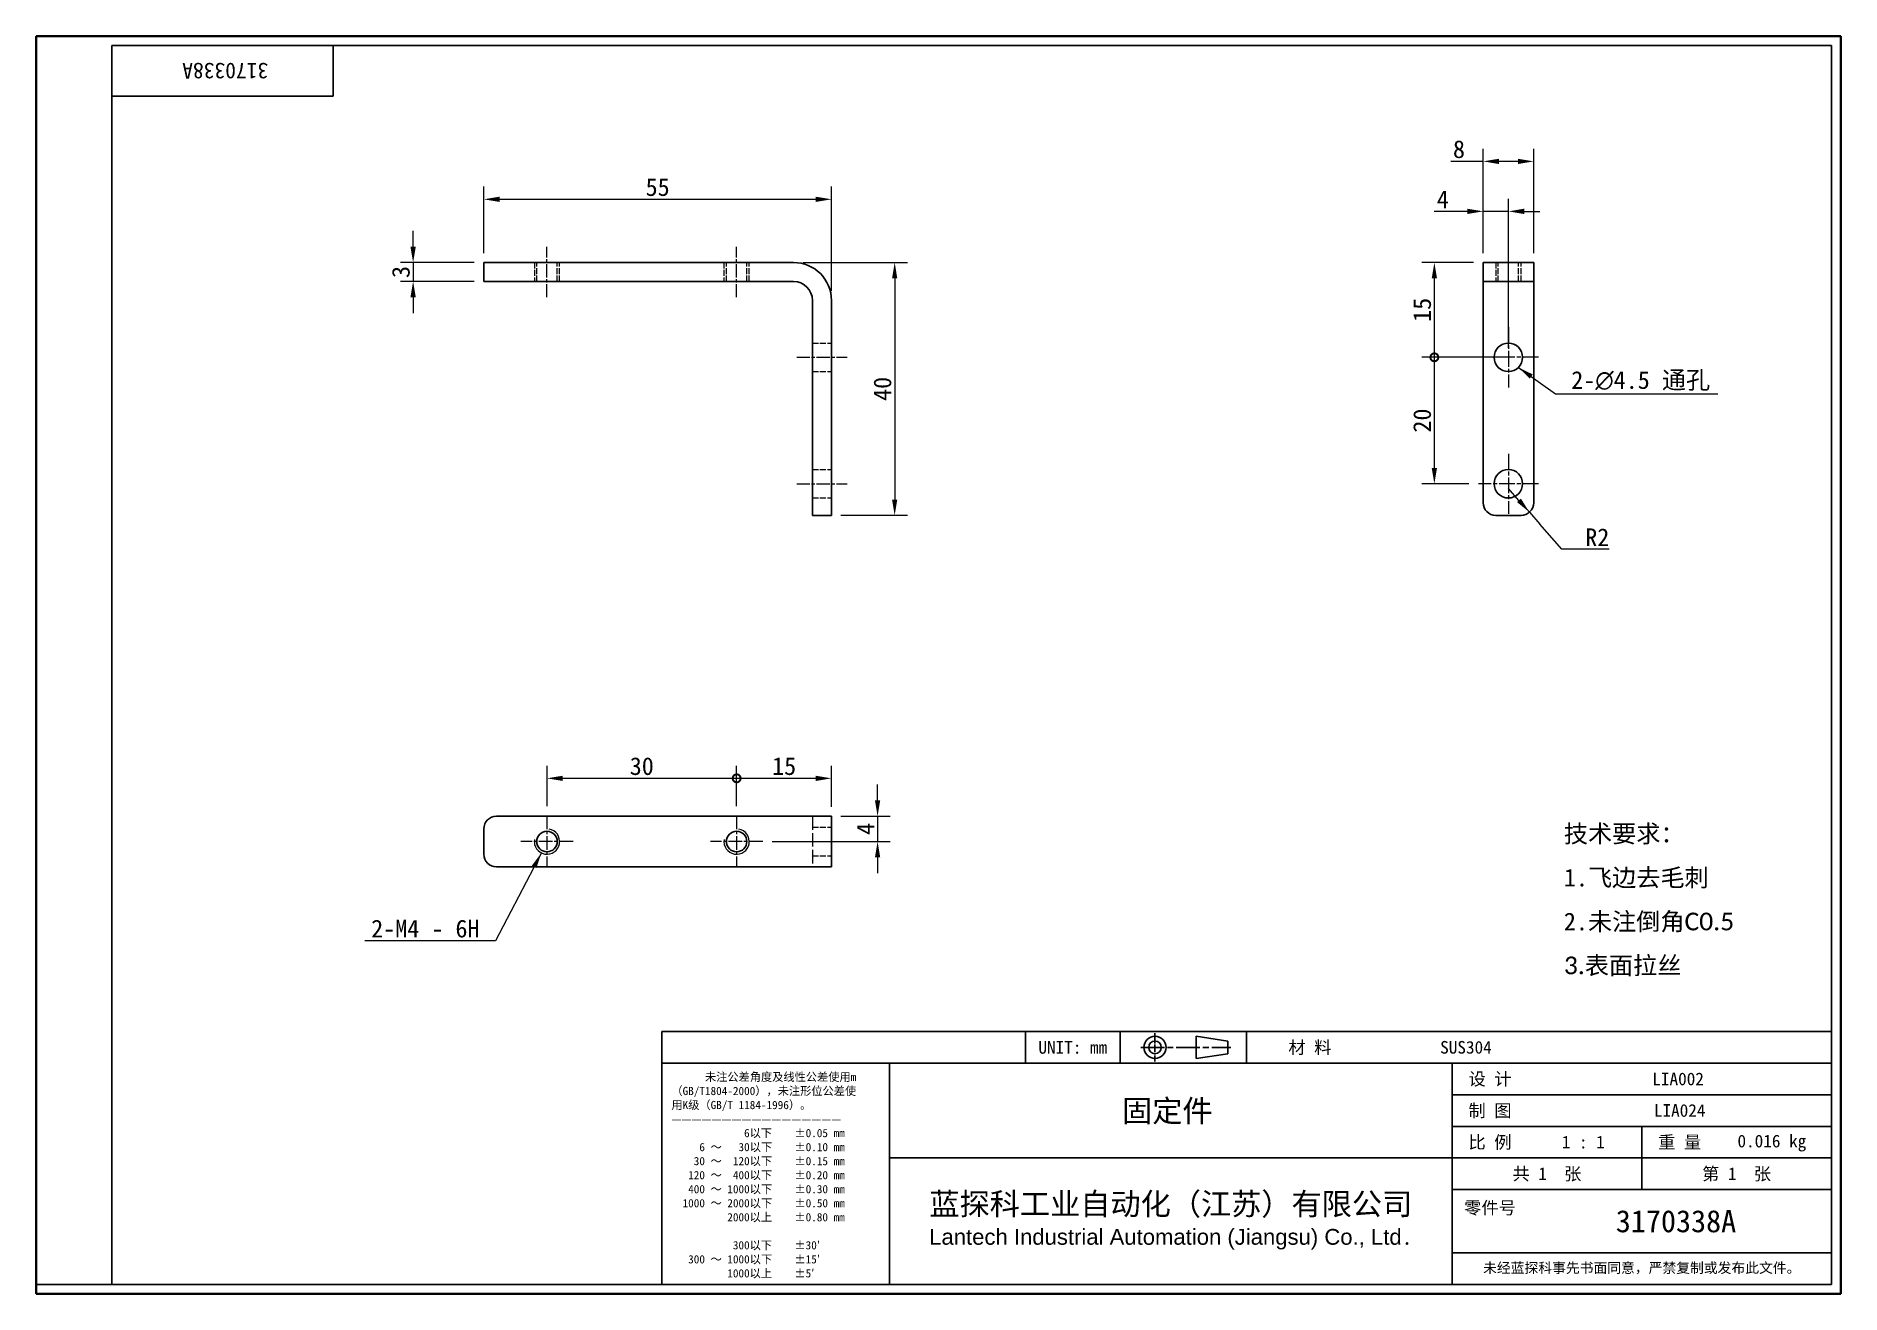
# Model space of a CAD drawing. Header units: millimetres. Extents: x 6 to 292, y 5 to 205.
import ezdxf
from ezdxf.enums import TextEntityAlignment as Align

# ---------------------------------------------------------------- set-up
doc = ezdxf.new("R2010")
doc.units = ezdxf.units.MM
doc.linetypes.add('CHAIN', pattern=[0.3543, 0.2362, -0.0295, 0.0591, -0.0295])
doc.linetypes.add('DASHED', pattern=[0.2067, 0.1654, -0.0413])
for name, color, linetype, lineweight in [('1', 7, 'Continuous', 18), ('可见 (ISO)', 7, 'Continuous', 25), ('可见窄的 (ISO)', 7, 'Continuous', 18), ('图框 (ISO)', 7, 'Continuous', 35), ('标题 (ISO)', 7, 'Continuous', 25)]:
    doc.layers.add(name, color=color, linetype=linetype, lineweight=lineweight)
for name, color, linetype, lineweight, true_color in [('中心标记 (ISO)', 1, 'CHAIN', 18, 0xff0000), ('中心线 (ISO)', 1, 'CHAIN', 18, 0xff0000), ('尺寸 (ISO)', 7, 'Continuous', 18, 0x008000), ('符号 (ISO)', 7, 'Continuous', 18, 0x008000), ('隐藏 (ISO)', 5, 'DASHED', 18, 0x0000ff)]:
    doc.layers.add(name, color=color, linetype=linetype, lineweight=lineweight, true_color=true_color)
doc.styles.add('文本样式164', font='SimSun.ttf')
doc.styles.add('文本样式165', font='SimSun.ttf')
doc.styles.add('文本样式74', font='SimSun.ttf')
doc.styles.add('最新国标', font='simfang.ttf')
doc.styles.add('注释文本 (ISO)', font='simfang.ttf')
doc.dimstyles.new('默认 (GB)', dxfattribs={"dimtxt": 2.8, "dimasz": 2.5, "dimexe": 2, "dimexo": 1.5, "dimgap": 0.5, "dimtad": 1, "dimtoh": 1, "dimdsep": 46, "dimtxsty": '最新国标', "dimcen": 0.09, "dimdle": 10, "dimclrd": 256, "dimclre": 256, "dimclrt": 256, "dimaunit": 1, "dimadec": 3, "dimazin": 2, "dimtfac": 0.535714, "dimtdec": 3, "dimtmove": 0, "dimatfit": 3, "dimfxl": 0, "dimtolj": 1, "dimlwd": -1, "dimlwe": -1, "dimarcsym": 0})
doc.dimstyles.new('默认 (GB)$7', dxfattribs={"dimtxt": 2.8, "dimasz": 2.5, "dimexe": 2, "dimexo": 1.5, "dimgap": 0.5, "dimtad": 1, "dimtoh": 1, "dimdsep": 46, "dimtxsty": '最新国标', "dimcen": 0.09, "dimdle": 10, "dimclrd": 256, "dimclre": 256, "dimclrt": 256, "dimaunit": 1, "dimadec": 3, "dimazin": 2, "dimtfac": 0.535714, "dimtdec": 3, "dimtmove": 0, "dimatfit": 3, "dimfxl": 0, "dimtolj": 1, "dimlwd": -1, "dimlwe": -1, "dimarcsym": 0})

# ---------------------------------------------------------------- blocks, each defined once
blk = doc.blocks.new('图框 最新国标')
at = {"layer": '图框 (ISO)'}
for p, q in [((6, 7), (6, 204.5)), ((6, 204.5), (291.5, 204.5)), ((291.5, 204.5), (291.5, 5.5)), ((6, 7), (6, 5.5)), ((6, 7), (6, 5.5)), ((291.5, 5.5), (6, 5.5))]:
    blk.add_line(p, q, dxfattribs=at)
at = {"layer": '图框 (ISO)', "color": 7, "linetype": 'Continuous', "lineweight": 25}
for p, q in [((18, 203), (290, 203)), ((18, 7), (18, 203)), ((18, 203), (290, 203)), ((53, 203), (53, 195)), ((290, 203), (290, 7)), ((290, 203), (290, 7)), ((53, 195), (18, 195)), ((290, 7), (6, 7)), ((290, 7), (18, 7))]:
    blk.add_line(p, q, dxfattribs=at)
at = {"layer": '图框 (ISO)', "style": '文本样式74'}
blk.add_attdef('零件代号_001', (42.72, 200.25), '', height=2.5, rotation=180, dxfattribs=at)
blk = doc.blocks.new('标题栏 最新国标')
at = {"layer": '标题 (ISO)'}
for p, q in [((381.98, -183.84), (196.98, -183.84)), ((196.98, -183.84), (196.98, -223.84)), ((254.48, -183.84), (254.48, -188.84)), ((269.48, -183.84), (269.48, -188.84)), ((281.48, -188.09), (281.48, -184.59)), ((281.48, -184.59), (286.48, -185.34)), ((286.48, -185.34), (286.48, -187.34)), ((289.48, -183.84), (289.48, -188.84)), ((381.98, -223.84), (381.98, -183.84)), ((383.48, -183.84), (383.48, -225.34)), ((286.48, -187.34), (281.48, -188.09)), ((196.98, -188.84), (381.98, -188.84)), ((232.98, -188.84), (232.98, -223.84)), ((321.98, -188.84), (321.98, -223.84)), ((321.98, -193.84), (381.98, -193.84)), ((321.98, -198.84), (381.98, -198.84)), ((351.98, -198.84), (351.98, -208.84)), ((321.98, -203.84), (232.98, -203.84)), ((321.98, -203.84), (381.98, -203.84)), ((321.98, -208.84), (381.98, -208.84)), ((321.98, -218.84), (381.98, -218.84)), ((196.98, -223.84), (381.98, -223.84)), ((383.48, -225.34), (196.98, -225.34))]:
    blk.add_line(p, q, dxfattribs=at)
at = {"layer": '标题 (ISO)', "linetype": 'CHAIN', "ltscale": 5.000333}
blk.add_line((274.98, -184.09), (274.98, -188.59), dxfattribs=at)
at = {"layer": '标题 (ISO)', "linetype": 'CHAIN', "ltscale": 15.834605}
blk.add_line((272.73, -186.34), (286.98, -186.34), dxfattribs=at)
at = {"layer": '标题 (ISO)'}
for radius in [1.75, 1]:
    blk.add_circle((274.98, -186.34), radius, dxfattribs=at)
at = {"layer": '1', "style": '文本样式164'}
for s, p in [('UNIT: mm', (261.98, -186.34)), ('材 料', (299.48, -186.34)), ('设 计', (327.98, -191.34)), ('制 图', (327.98, -196.34)), ('比 例', (327.98, -201.34)), ('重 量', (357.98, -201.34)), ('共 1  张', (336.98, -206.34)), ('第 1  张', (366.98, -206.34))]:
    blk.add_text(s, height=2, dxfattribs=at).set_placement(p, align=Align.MIDDLE_CENTER)
at = {"layer": '标题 (ISO)', "style": '注释文本 (ISO)'}
for s, insert, char_height, attachment_point, line_spacing_factor in [('\\fSimSun|b0|i0;{\\H1.3000;      未注公差角度及线性公差使用m\\P}\\fSimSun|b0|i0;{\\H1.3000;（GB/T1804-2000），未注形位公差使\\P}\\fSimSun|b0|i0;{\\H1.3000;用K级（GB/T 1184-1996）。\\P}\\fSimSun|b0|i0;{\\H1.3000;—————————————————\\P}\\fSimSun|b0|i0;{\\H1.3000;             6以下    ±0.05 mm\\P}\\fSimSun|b0|i0;{\\H1.3000;     6 ～   30以下    ±0.10 mm\\P}\\fSimSun|b0|i0;{\\H1.3000;    30 ～  120以下    ±0.15 mm\\P}\\fSimSun|b0|i0;{\\H1.3000;   120 ～  400以下    ±0.20 mm\\P}\\fSimSun|b0|i0;{\\H1.3000;   400 ～ 1000以下    ±0.30 mm\\P}\\fSimSun|b0|i0;{\\H1.3000;  1000 ～ 2000以下    ±0.50 mm\\P}\\fSimSun|b0|i0;{\\H1.3000;          2000以上    ±0.80 mm\\P}\\fSimSun|b0|i0;{\\H1.3000;\\P}\\fSimSun|b0|i0;{\\H1.3000;           300以下    ±30′\\P}\\fSimSun|b0|i0;{\\H1.3000;   300 ～ 1000以下    ±15′\\P}\\fSimSun|b0|i0;{\\H1.3000;          1000以上    ±5′}', (198.48, -206.63), 1.3, 4, 1.023913), ('{\\fMicrosoft YaHei|b0|i0|c134|p34;\\H1.75x;蓝探科工业自动化（江苏）有限公司\\P\\fArial|b0|i0|c0|p34;\\H0.71429x;Lantech Industrial Automation (Jiangsu) Co., Ltd\\fFangSong|b0|i0|c134|p49;.\\H1.15195x; }', (277.48, -213.84), 2, 5, 0.978695)]:
    blk.add_mtext(s, dxfattribs=dict(at, insert=insert, char_height=char_height, attachment_point=attachment_point, line_spacing_factor=line_spacing_factor))
at = {"layer": '标题 (ISO)', "attachment_point": 5, "style": '注释文本 (ISO)'}
for s, insert, char_height in [('\\fFangSong|b0|i0;LIA024', (357.98, -196.34), 2), ('\\fFangSong|b0|i0;零件号', (327.98, -211.84), 2), ('\\fSimSun|b0|i0;{\\H1.6000;未经蓝探科事先书面同意，严禁复制或发布此文件。}', (351.98, -221.34), 1.6)]:
    blk.add_mtext(s, dxfattribs=dict(at, insert=insert, char_height=char_height))
at = {"layer": '标题 (ISO)'}
for tag, p, height, style in [('材料_001', (320.09, -187.33), 2, '注释文本 (ISO)'), ('设计人_001', (353.65, -192.33), 2, '注释文本 (ISO)'), ('库存编号_001', (269.77, -198.14), 3.5, '文本样式165'), ('视图比例_001', (339.32, -202.33), 2, '注释文本 (ISO)'), ('质量\\P3;_001', (367.12, -202.16), 2, '注释文本 (ISO)'), ('零件代号_001', (347.87, -215.59), 3.5, '文本样式165')]:
    blk.add_attdef(tag, p, '', height=height, dxfattribs=dict(at, style=style))
blk = doc.blocks.new('*D5')
at = {"layer": 'Defpoints', "color": 0, "transparency": 16777216}
for p in [(131.82, 178.68), (76.82, 168.68), (131.82, 162.68)]:
    blk.add_point(p, dxfattribs=at)
at = {"layer": '尺寸 (ISO)', "color": 116, "true_color": 0x00803f, "transparency": 16777216}
for p, q in [((76.82, 170.18), (76.82, 180.68)), ((131.82, 164.18), (131.82, 180.68)), ((79.32, 178.68), (129.32, 178.68))]:
    blk.add_line(p, q, dxfattribs=at)
for points in [[(79.32, 179.09), (79.32, 178.26), (76.82, 178.68)], [(129.32, 179.09), (129.32, 178.26), (131.82, 178.68)]]:
    blk.add_solid(points, dxfattribs=at)
at = {"layer": '尺寸 (ISO)', "transparency": 16777216, "insert": (104.32, 180.59), "char_height": 2.8, "attachment_point": 5, "style": '最新国标'}
blk.add_mtext('\\A1;55', dxfattribs=at)
blk = doc.blocks.new('*D6')
at = {"layer": 'Defpoints', "color": 0, "transparency": 16777216}
for p in [(125.82, 168.68), (131.82, 128.68), (141.82, 128.68)]:
    blk.add_point(p, dxfattribs=at)
at = {"layer": '尺寸 (ISO)', "color": 116, "true_color": 0x00803f, "transparency": 16777216}
for p, q in [((127.32, 168.68), (143.82, 168.68)), ((141.82, 166.18), (141.82, 131.18)), ((133.32, 128.68), (143.82, 128.68))]:
    blk.add_line(p, q, dxfattribs=at)
for points in [[(141.4, 166.18), (142.23, 166.18), (141.82, 168.68)], [(141.4, 131.18), (142.23, 131.18), (141.82, 128.68)]]:
    blk.add_solid(points, dxfattribs=at)
at = {"layer": '尺寸 (ISO)', "transparency": 16777216, "insert": (139.9, 148.68), "char_height": 2.8, "attachment_point": 5, "rotation": 90, "style": '最新国标'}
blk.add_mtext('\\A1;40', dxfattribs=at)
blk = doc.blocks.new('*D7')
at = {"layer": 'Defpoints', "color": 0, "transparency": 16777216}
for p in [(76.82, 168.68), (65.64, 165.68), (76.82, 165.68)]:
    blk.add_point(p, dxfattribs=at)
at = {"layer": '尺寸 (ISO)', "color": 116, "true_color": 0x00803f, "transparency": 16777216}
for p, q in [((65.64, 171.18), (65.64, 173.68)), ((75.32, 168.68), (63.64, 168.68)), ((65.64, 168.68), (65.64, 165.68)), ((75.32, 165.68), (63.64, 165.68)), ((65.64, 163.18), (65.64, 160.68))]:
    blk.add_line(p, q, dxfattribs=at)
for points in [[(65.22, 171.18), (66.06, 171.18), (65.64, 168.68)], [(65.22, 163.18), (66.06, 163.18), (65.64, 165.68)]]:
    blk.add_solid(points, dxfattribs=at)
at = {"layer": '尺寸 (ISO)', "transparency": 16777216, "insert": (63.72, 167.18), "char_height": 2.8, "attachment_point": 5, "rotation": 90, "style": '最新国标'}
blk.add_mtext('\\A1;3', dxfattribs=at)
blk = doc.blocks.new('_DotSmall')
at = {"color": 0, "linetype": 'ByBlock', "const_width": 0.5}
blk.add_lwpolyline([(-0.0625, 0, 1), (0.0625, 0, 1)], format="xyb", close=True, dxfattribs=at)
blk = doc.blocks.new('*D8')
at = {"layer": 'Defpoints', "color": 0, "transparency": 16777216}
for p in [(227.19, 153.68), (238.9, 153.68), (234.15, 133.68)]:
    blk.add_point(p, dxfattribs=at)
at = {"layer": '尺寸 (ISO)', "color": 116, "true_color": 0x00803f, "transparency": 16777216}
for p, q in [((237.4, 153.68), (225.19, 153.68)), ((227.19, 136.18), (227.19, 153.68)), ((232.65, 133.68), (225.19, 133.68))]:
    blk.add_line(p, q, dxfattribs=at)
blk.add_solid([(226.77, 136.18), (227.61, 136.18), (227.19, 133.68)], dxfattribs=at)
at = {"layer": '尺寸 (ISO)', "color": 116, "true_color": 0x00803f, "transparency": 16777216, "xscale": 2.5, "yscale": 2.5, "zscale": 2.5, "rotation": 90}
blk.add_blockref('_DotSmall', (227.19, 153.68), dxfattribs=at)
at = {"layer": '尺寸 (ISO)', "transparency": 16777216, "insert": (225.27, 143.67), "char_height": 2.8, "attachment_point": 5, "rotation": 90, "style": '最新国标'}
blk.add_mtext('\\A1;20', dxfattribs=at)
blk = doc.blocks.new('*D10')
at = {"layer": 'Defpoints', "color": 0, "transparency": 16777216}
for p in [(227.19, 168.68), (234.9, 168.68), (238.9, 153.68)]:
    blk.add_point(p, dxfattribs=at)
at = {"layer": '尺寸 (ISO)', "color": 116, "true_color": 0x00803f, "transparency": 16777216}
for p, q in [((233.4, 168.68), (225.19, 168.68)), ((227.19, 153.68), (227.19, 166.18)), ((237.4, 153.68), (225.19, 153.68))]:
    blk.add_line(p, q, dxfattribs=at)
blk.add_solid([(226.77, 166.18), (227.61, 166.18), (227.19, 168.68)], dxfattribs=at)
at = {"layer": '尺寸 (ISO)', "color": 116, "true_color": 0x00803f, "transparency": 16777216, "xscale": 2.5, "yscale": 2.5, "zscale": 2.5, "rotation": 270}
blk.add_blockref('_DotSmall', (227.19, 153.68), dxfattribs=at)
at = {"layer": '尺寸 (ISO)', "transparency": 16777216, "insert": (225.27, 161.19), "char_height": 2.8, "attachment_point": 5, "rotation": 90, "style": '最新国标'}
blk.add_mtext('\\A1;15', dxfattribs=at)
blk = doc.blocks.new('*D11')
at = {"layer": 'Defpoints', "color": 0, "transparency": 16777216}
for p in [(238.9, 176.77), (234.9, 168.68), (238.9, 153.68)]:
    blk.add_point(p, dxfattribs=at)
at = {"layer": '尺寸 (ISO)', "color": 116, "true_color": 0x00803f, "transparency": 16777216}
for p, q in [((234.9, 170.18), (234.9, 178.77)), ((238.9, 155.18), (238.9, 178.77)), ((232.4, 176.77), (227.14, 176.77)), ((238.9, 176.77), (234.9, 176.77)), ((241.4, 176.77), (243.9, 176.77))]:
    blk.add_line(p, q, dxfattribs=at)
for points in [[(232.4, 177.19), (232.4, 176.35), (234.9, 176.77)], [(241.4, 177.19), (241.4, 176.35), (238.9, 176.77)]]:
    blk.add_solid(points, dxfattribs=at)
at = {"layer": '尺寸 (ISO)', "transparency": 16777216, "insert": (228.52, 178.67), "char_height": 2.8, "attachment_point": 5, "style": '最新国标'}
blk.add_mtext('\\A1;4', dxfattribs=at)
blk = doc.blocks.new('*D12')
at = {"layer": 'Defpoints', "color": 0, "transparency": 16777216}
for p in [(116.82, 87.07), (86.82, 81.19), (116.82, 81.19)]:
    blk.add_point(p, dxfattribs=at)
at = {"layer": '尺寸 (ISO)', "color": 116, "true_color": 0x00803f, "transparency": 16777216}
for p, q in [((86.82, 82.69), (86.82, 89.07)), ((116.82, 82.69), (116.82, 89.07)), ((89.32, 87.07), (116.82, 87.07))]:
    blk.add_line(p, q, dxfattribs=at)
blk.add_solid([(89.32, 87.48), (89.32, 86.65), (86.82, 87.07)], dxfattribs=at)
at = {"layer": '尺寸 (ISO)', "color": 116, "true_color": 0x00803f, "transparency": 16777216, "xscale": 2.5, "yscale": 2.5, "zscale": 2.5}
blk.add_blockref('_DotSmall', (116.82, 87.07), dxfattribs=at)
at = {"layer": '尺寸 (ISO)', "transparency": 16777216, "insert": (101.81, 88.98), "char_height": 2.8, "attachment_point": 5, "style": '最新国标'}
blk.add_mtext('\\A1;30', dxfattribs=at)
blk = doc.blocks.new('*D13')
at = {"layer": 'Defpoints', "color": 0, "transparency": 16777216}
for p in [(131.82, 87.07), (116.82, 81.19), (131.82, 81.07)]:
    blk.add_point(p, dxfattribs=at)
at = {"layer": '尺寸 (ISO)', "color": 116, "true_color": 0x00803f, "transparency": 16777216}
for p, q in [((116.82, 82.69), (116.82, 89.07)), ((131.82, 82.57), (131.82, 89.07)), ((116.82, 87.07), (129.32, 87.07))]:
    blk.add_line(p, q, dxfattribs=at)
blk.add_solid([(129.32, 87.48), (129.32, 86.65), (131.82, 87.07)], dxfattribs=at)
at = {"layer": '尺寸 (ISO)', "color": 116, "true_color": 0x00803f, "transparency": 16777216, "xscale": 2.5, "yscale": 2.5, "zscale": 2.5, "rotation": 180}
blk.add_blockref('_DotSmall', (116.82, 87.07), dxfattribs=at)
at = {"layer": '尺寸 (ISO)', "transparency": 16777216, "insert": (124.33, 88.98), "char_height": 2.8, "attachment_point": 5, "style": '最新国标'}
blk.add_mtext('\\A1;15', dxfattribs=at)
blk = doc.blocks.new('*D14')
at = {"layer": 'Defpoints', "color": 0, "transparency": 16777216}
for p in [(131.82, 81.07), (120.94, 77.07), (139.11, 77.07)]:
    blk.add_point(p, dxfattribs=at)
at = {"layer": '尺寸 (ISO)', "color": 116, "true_color": 0x00803f, "transparency": 16777216}
for p, q in [((139.11, 83.57), (139.11, 86.07)), ((133.32, 81.07), (141.11, 81.07)), ((139.11, 81.07), (139.11, 77.07)), ((122.44, 77.07), (141.11, 77.07)), ((139.11, 74.57), (139.11, 72.07))]:
    blk.add_line(p, q, dxfattribs=at)
for points in [[(138.7, 83.57), (139.53, 83.57), (139.11, 81.07)], [(138.7, 74.57), (139.53, 74.57), (139.11, 77.07)]]:
    blk.add_solid(points, dxfattribs=at)
at = {"layer": '尺寸 (ISO)', "transparency": 16777216, "insert": (137.21, 79.07), "char_height": 2.8, "attachment_point": 5, "rotation": 90, "style": '最新国标'}
blk.add_mtext('\\A1;4', dxfattribs=at)
blk = doc.blocks.new('*D15')
at = {"layer": 'Defpoints', "color": 0, "transparency": 16777216}
for p in [(242.9, 184.68), (234.9, 168.68), (242.9, 168.68)]:
    blk.add_point(p, dxfattribs=at)
at = {"layer": '尺寸 (ISO)', "color": 116, "true_color": 0x00803f, "transparency": 16777216}
for p, q in [((234.9, 170.18), (234.9, 186.68)), ((242.9, 170.18), (242.9, 186.68)), ((234.9, 184.68), (229.77, 184.68)), ((240.4, 184.68), (237.4, 184.68))]:
    blk.add_line(p, q, dxfattribs=at)
for points in [[(237.4, 185.09), (237.4, 184.26), (234.9, 184.68)], [(240.4, 185.09), (240.4, 184.26), (242.9, 184.68)]]:
    blk.add_solid(points, dxfattribs=at)
at = {"layer": '尺寸 (ISO)', "transparency": 16777216, "insert": (231.08, 186.59), "char_height": 2.8, "attachment_point": 5, "style": '最新国标'}
blk.add_mtext('\\A1;8', dxfattribs=at)
blk = doc.blocks.new('*D16')
at = {"layer": 'Defpoints', "color": 0, "transparency": 16777216}
for p in [(240.9, 130.68), (242.22, 129.17)]:
    blk.add_point(p, dxfattribs=at)
at = {"layer": '尺寸 (ISO)', "color": 116, "true_color": 0x00803f, "transparency": 16777216}
for p, q in [((240.57, 131.05), (238.92, 132.93)), ((240.9, 130.68), (242.22, 129.17)), ((242.22, 129.17), (243.87, 127.3)), ((247.37, 123.31), (243.87, 127.3)), ((254.82, 123.31), (247.37, 123.31))]:
    blk.add_line(p, q, dxfattribs=at)
blk.add_solid([(240.88, 131.33), (240.26, 130.78), (242.22, 129.17)], dxfattribs=at)
at = {"layer": '尺寸 (ISO)', "transparency": 16777216, "insert": (252.96, 125.21), "char_height": 2.8, "attachment_point": 5, "style": '最新国标'}
blk.add_mtext('\\A1;R2', dxfattribs=at)

msp = doc.modelspace()

# ---------------------------------------------------------------- linework, layer by layer
at = {"layer": '中心标记 (ISO)', "ltscale": 10.556371}
for p, q in [((238.8998, 158.4263), (238.8998, 148.9263)), ((243.6498, 153.6763), (234.1498, 153.6763)), ((238.8998, 138.4263), (238.8998, 128.9263)), ((243.6498, 133.6763), (234.1498, 133.6763))]:
    msp.add_line(p, q, dxfattribs=at)
at = {"layer": '中心标记 (ISO)', "ltscale": 9.158471}
for p, q in [((86.8158, 81.1885), (86.8158, 72.9465)), ((116.8158, 81.1885), (116.8158, 72.9465)), ((90.9368, 77.0675), (82.6948, 77.0675)), ((120.9368, 77.0675), (112.6948, 77.0675))]:
    msp.add_line(p, q, dxfattribs=at)
at = {"layer": '中心线 (ISO)', "ltscale": 8.88956}
for p, q in [((86.8158, 163.1763), (86.8158, 171.1763)), ((116.8158, 163.1763), (116.8158, 171.1763)), ((238.8998, 163.1763), (238.8998, 171.1763)), ((126.3158, 153.6763), (134.3158, 153.6763)), ((126.3158, 133.6763), (134.3158, 133.6763)), ((126.3158, 77.0675), (134.3158, 77.0675))]:
    msp.add_line(p, q, dxfattribs=at)
at = {"layer": '可见 (ISO)'}
for p, q in [((76.8158, 168.6763), (76.8158, 165.6763)), ((76.8158, 168.6763), (78.8158, 168.6763)), ((125.8158, 168.6763), (78.8158, 168.6763)), ((234.8998, 168.6763), (236.8998, 168.6763)), ((234.8998, 168.6763), (234.8998, 165.6763)), ((236.8998, 168.6763), (240.8998, 168.6763)), ((240.8998, 168.6763), (242.8998, 168.6763)), ((242.8998, 165.6763), (242.8998, 168.6763)), ((78.8158, 165.6763), (76.8158, 165.6763)), ((78.8158, 165.6763), (125.8158, 165.6763)), ((236.8998, 165.6763), (234.8998, 165.6763)), ((234.8998, 162.6763), (234.8998, 165.6763)), ((236.8998, 165.6763), (240.8998, 165.6763)), ((242.8998, 165.6763), (240.8998, 165.6763)), ((242.8998, 165.6763), (242.8998, 162.6763)), ((128.8158, 162.6763), (128.8158, 130.6763)), ((131.8158, 130.6763), (131.8158, 162.6763)), ((234.8998, 130.6763), (234.8998, 162.6763)), ((242.8998, 162.6763), (242.8998, 130.6763)), ((128.8158, 128.6763), (128.8158, 130.6763)), ((128.8158, 128.6763), (131.8158, 128.6763)), ((131.8158, 130.6763), (131.8158, 128.6763)), ((240.8998, 128.6763), (236.8998, 128.6763)), ((125.8158, 81.0675), (78.8158, 81.0675)), ((125.8158, 81.0675), (131.8158, 81.0675)), ((131.8158, 73.0675), (131.8158, 81.0675)), ((76.8158, 79.0675), (76.8158, 75.0675)), ((125.8158, 73.0675), (78.8158, 73.0675)), ((125.8158, 73.0675), (131.8158, 73.0675))]:
    msp.add_line(p, q, dxfattribs=at)
for centre, radius in [((238.8998, 153.6763), 2.25), ((238.8998, 133.6763), 2.25), ((86.8158, 77.0675), 1.621), ((116.8158, 77.0675), 1.621)]:
    msp.add_circle(centre, radius, dxfattribs=at)
for centre, radius, start, end in [((125.8158, 162.6763), 6, 0, 90), ((125.8158, 162.6763), 3, 0, 90), ((236.8998, 130.6763), 2, 180, 270), ((240.8998, 130.6763), 2, 270, 0), ((78.8158, 79.0675), 2, 90, 180), ((78.8158, 75.0675), 2, 180, 270)]:
    msp.add_arc(centre, radius, start, end, dxfattribs=at)
at = {"layer": '可见窄的 (ISO)'}
for centre in [(86.8158, 77.0675), (116.8158, 77.0675)]:
    msp.add_arc(centre, 2, 170, 80, dxfattribs=at)
at = {"layer": '隐藏 (ISO)', "ltscale": 5.71399}
for p, q in [((84.8158, 168.6763), (84.8158, 165.6763)), ((85.1948, 165.6763), (85.1948, 168.6763)), ((88.4368, 165.6763), (88.4368, 168.6763)), ((88.8158, 165.6763), (88.8158, 168.6763)), ((114.8158, 168.6763), (114.8158, 165.6763)), ((115.1948, 165.6763), (115.1948, 168.6763)), ((118.4368, 165.6763), (118.4368, 168.6763)), ((118.8158, 165.6763), (118.8158, 168.6763)), ((236.8998, 168.6763), (236.8998, 165.6763)), ((237.2788, 165.6763), (237.2788, 168.6763)), ((240.5208, 165.6763), (240.5208, 168.6763)), ((240.8998, 165.6763), (240.8998, 168.6763)), ((128.8158, 155.9263), (131.8158, 155.9263)), ((128.8158, 151.4263), (131.8158, 151.4263)), ((128.8158, 135.9263), (131.8158, 135.9263)), ((128.8158, 131.4263), (131.8158, 131.4263)), ((128.8158, 79.3175), (131.8158, 79.3175)), ((128.8158, 74.8175), (131.8158, 74.8175))]:
    msp.add_line(p, q, dxfattribs=at)
at = {"layer": '隐藏 (ISO)', "ltscale": 12.901145}
msp.add_line((128.8158, 81.0675), (128.8158, 73.0675), dxfattribs=at)

# ---------------------------------------------------------------- block references
for name, p, values in [('图框 最新国标', (0, 0), {'零件代号_001': '3170338A'}), ('标题栏 最新国标', (-91.9825, 230.8443), {'零件代号_001': '3170338A', '库存编号_001': '固定件', '质量\\P3;_001': '0.016 kg', '视图比例_001': '1 : 1', '设计人_001': 'LIA002', '材料_001': 'SUS304'})]:
    msp.add_blockref(name, p).add_auto_attribs(values)

# ---------------------------------------------------------------- texts
at = {"layer": '符号 (ISO)', "char_height": 2.8}
for s, insert, width, attachment_point, line_spacing_factor, style in [('2-\\fAIGDT|b0|i0;{\\H2.8000;n}\\fFangSong|b0|i0;{\\H2.8000;4.5 通孔}', (248.8413, 148.3801), 24.337871, 7, 0.49, '最新国标'), ('\\fFangSong|b0|i0;{\\H2.8000;技术要求：\\P}\\fFangSong|b0|i0;{\\H2.8000;1.飞边去毛刺\\P}\\fFangSong|b0|i0;{\\H2.8000;2.未注倒角}\\fCalibri|b0|i0;{\\H2.8000;C0.5\\P}\\fCalibri|b0|i0;{\\H2.8000;3.}\\fFangSong|b0|i0;{\\H2.8000;表面拉丝}', (247.6772, 67.7395), 28.896342, 4, 1.488394, '注释文本 (ISO)'), ('2-M4 - 6H', (76.1472, 61.8524), 19.05179, 9, 0.49, '最新国标')]:
    msp.add_mtext(s, dxfattribs=dict(at, insert=insert, width=width, attachment_point=attachment_point, line_spacing_factor=line_spacing_factor, style=style))

# ---------------------------------------------------------------- dimensions: what is measured, and where the dimension line sits
at = {"layer": '尺寸 (ISO)', "color": 116, "true_color": 0x00803f}
for base, p1, p2, angle, override, picture, middle in [((242.8998, 184.6763), (234.8998, 168.6763), (242.8998, 168.6763), 180, {"dimgap": 0.5, "dimtoh": 0, "dimdec": 2, "dimtol": 0, "dimlim": 0, "dimtp": 0, "dimtm": 0, "dimtdec": 3, "dimtofl": 0, "dimatfit": 2}, '*D15', (231.0838, 184.6763)), ((131.8158, 178.6763), (76.8158, 168.6763), (131.8158, 162.6763), 180, {"dimgap": 0.5, "dimtoh": 0, "dimdec": 2, "dimtol": 0, "dimlim": 0, "dimtp": 0, "dimtm": 0, "dimtdec": 3, "dimtofl": 0, "dimatfit": 1}, '*D5', (104.3158, 178.6763)), ((238.8998, 176.7704), (234.8998, 168.6763), (238.8998, 153.6763), 180, {"dimgap": 0.5, "dimtoh": 0, "dimdec": 2, "dimtol": 0, "dimlim": 0, "dimtp": 0, "dimtm": 0, "dimtdec": 3, "dimtofl": 1, "dimatfit": 1}, '*D11', (228.5198, 176.7704)), ((65.6403, 165.6763), (76.8158, 168.6763), (76.8158, 165.6763), 90, {"dimgap": 0.5, "dimtoh": 0, "dimdec": 2, "dimtol": 0, "dimlim": 0, "dimtp": 0, "dimtm": 0, "dimtdec": 3, "dimtofl": 1, "dimatfit": 1}, '*D7', (65.6403, 167.1763)), ((141.8158, 128.6763), (125.8158, 168.6763), (131.8158, 128.6763), 90, {"dimgap": 0.5, "dimtoh": 0, "dimdec": 2, "dimtol": 0, "dimlim": 0, "dimtp": 0, "dimtm": 0, "dimtdec": 3, "dimtofl": 0, "dimatfit": 1}, '*D6', (141.8158, 148.6763)), ((227.1901, 168.6763), (238.8998, 153.6763), (234.8998, 168.6763), 90, {"dimgap": 0.5, "dimtoh": 0, "dimdec": 2, "dimblk1": 'DotSmall', "dimsah": 1, "dimdle": 0, "dimtol": 0, "dimlim": 0, "dimtp": 0, "dimtm": 0, "dimtdec": 3, "dimtofl": 0, "dimatfit": 1}, '*D10', (227.1901, 161.1863)), ((227.1901, 153.6763), (234.1498, 133.6763), (238.8998, 153.6763), 90, {"dimgap": 0.5, "dimtoh": 0, "dimdec": 2, "dimblk2": 'DotSmall', "dimsah": 1, "dimdle": 0, "dimtol": 0, "dimlim": 0, "dimtp": 0, "dimtm": 0, "dimtdec": 3, "dimtofl": 0, "dimatfit": 1}, '*D8', (227.1901, 143.6663)), ((116.8158, 87.0675), (86.8158, 81.1885), (116.8158, 81.1885), 180, {"dimgap": 0.5, "dimtoh": 0, "dimdec": 2, "dimblk2": 'DotSmall', "dimsah": 1, "dimdle": 0, "dimtol": 0, "dimlim": 0, "dimtp": 0, "dimtm": 0, "dimtdec": 3, "dimtofl": 0, "dimatfit": 1}, '*D12', (101.8058, 87.0675)), ((131.8158, 87.0675), (116.8158, 81.1885), (131.8158, 81.0675), 180, {"dimgap": 0.5, "dimtoh": 0, "dimdec": 2, "dimblk1": 'DotSmall', "dimsah": 1, "dimdle": 0, "dimtol": 0, "dimlim": 0, "dimtp": 0, "dimtm": 0, "dimtdec": 3, "dimtofl": 0, "dimatfit": 1}, '*D13', (124.3258, 87.0675)), ((139.1123, 77.0675), (131.8158, 81.0675), (120.9368, 77.0675), 90, {"dimgap": 0.5, "dimtoh": 0, "dimdec": 2, "dimtol": 0, "dimlim": 0, "dimtp": 0, "dimtm": 0, "dimtdec": 3, "dimtofl": 1, "dimatfit": 1}, '*D14', (139.1123, 79.0675))]:
    dim = msp.add_linear_dim(base=base, p1=p1, p2=p2, angle=angle, dimstyle='默认 (GB)', override=override, dxfattribs=at)
    dim.commit()
    dim.dimension.update_dxf_attribs({"geometry": picture, "text_midpoint": middle, "dimtype": 160})
dim = msp.add_radius_dim(center=(240.8998, 130.6763), mpoint=(242.2198, 129.1738), dimstyle='默认 (GB)', override={"dimgap": 0.5, "dimtih": 1, "dimdec": 2, "dimlfac": 1, "dimcen": 0, "dimtol": 0, "dimlim": 0, "dimtp": 0, "dimtm": 0, "dimtdec": 3}, dxfattribs=at)
dim.commit()
dim.dimension.update_dxf_attribs({"geometry": '*D16', "text_midpoint": (252.9639, 123.3141), "dimtype": 164})

# ---------------------------------------------------------------- leaders
at = {"layer": '符号 (ISO)', "annotation_type": 0, "has_hookline": 1}
for points, hookline_direction, text_width in [([(240.4878, 152.0823), (246.3413, 147.9134), (248.8413, 147.9134)], 0, 23.209), ([(85.9387, 75.2701), (78.6472, 61.3857), (76.1472, 61.3857)], 1, 18.144)]:
    msp.add_leader(points, dimstyle='默认 (GB)$7', override={"dimgap": 0, "dimtad": 1}, dxfattribs=dict(at, hookline_direction=hookline_direction, text_width=text_width))

doc.saveas('drawing.dxf')
